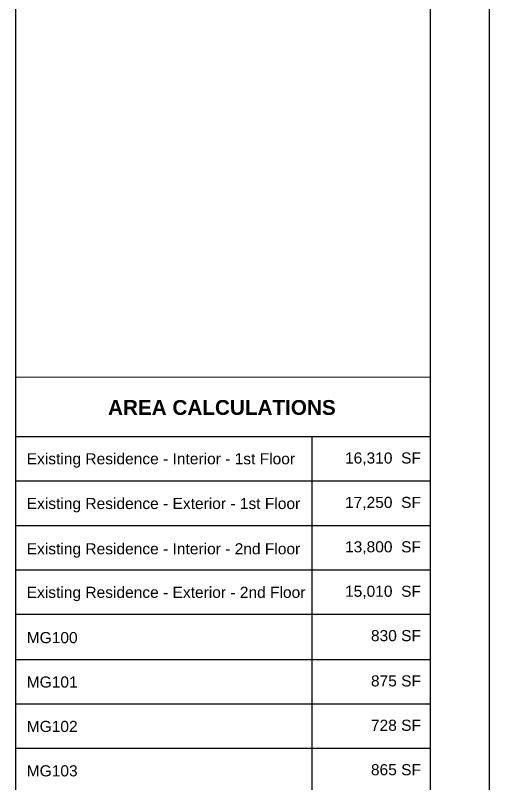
# Model space of a CAD drawing. Header units: inches. Extents: x -2078 to 106214, y -964 to 6385.
# Drawn here: x 16502 to 16886, y 4598 to 5221 of the extents above; entities that cross this region are included whole.
import ezdxf

# ---------------------------------------------------------------- set-up
doc = ezdxf.new("R2010")
doc.units = ezdxf.units.IN
doc.header["$MEASUREMENT"] = 0
for name, color, linetype, lineweight in [('A-ANNO', 2, 'Continuous', 5), ('A-DETAIL-2', 20, 'Continuous', 25), ('A-DETAIL-3', 40, 'Continuous', 15)]:
    doc.layers.add(name, color=color, linetype=linetype, lineweight=lineweight)
doc.layers.add('A-TB', color=7, linetype='Continuous')
doc.styles.add('Arial_5', font='arial.ttf', dxfattribs={"height": 0.09375})
doc.styles.add('Arial_B_2', font='arialbd.ttf', dxfattribs={"height": 0.125})

# ---------------------------------------------------------------- blocks, each defined once
blk = doc.blocks.new('JC_TB_48x36 - JC_TB_3624-1264225-Floor Plans')
at = {"layer": 'A-TB'}
for p, q in [((47.9969, -11.9875), (47.9969, 24.0125)), ((43.9969, 23.5125), (43.9969, -11.4875)), ((47.4969, -11.4875), (47.4969, 23.5125))]:
    blk.add_line(p, q, dxfattribs=at)

msp = doc.modelspace()

# ---------------------------------------------------------------- block references
at = {"layer": 'A-TB', "xscale": 96, "yscale": 96, "zscale": 96}
msp.add_blockref('JC_TB_48x36 - JC_TB_3624-1264225-Floor Plans', (12278.18, 4079.463), dxfattribs=at)

# ---------------------------------------------------------------- next in the draw order: linework, layer by layer
at = {"layer": 'A-DETAIL-2', "lineweight": 30}
for p, q in [((16501.88, 4879.801), (16837.88, 4879.801)), ((16741.88, 4879.801), (16741.88, 3600.663)), ((16501.88, 4843.801), (16837.88, 4843.801)), ((16501.88, 4807.801), (16837.88, 4807.801)), ((16501.88, 4771.801), (16837.88, 4771.801)), ((16501.88, 4735.801), (16837.88, 4735.801)), ((16501.88, 4699.117), (16837.88, 4699.117)), ((16501.88, 4663.117), (16837.88, 4663.117)), ((16501.88, 4627.117), (16837.88, 4627.117))]:
    msp.add_line(p, q, dxfattribs=at)
at = {"layer": 'A-DETAIL-3', "lineweight": 9}
msp.add_line((16837.88, 4927.801), (16501.88, 4927.801), dxfattribs=at)

# ---------------------------------------------------------------- next in the draw order: texts
at = {"layer": 'A-ANNO', "lineweight": 50, "insert": (16576.883, 4909.377), "char_height": 12, "width": 218.766, "attachment_point": 1, "style": 'Arial_B_2'}
msp.add_mtext('AREA CALCULATIONS', dxfattribs=at)
at = {"layer": 'A-ANNO', "char_height": 9, "attachment_point": 1, "style": 'Arial_5'}
for s, insert, width in [('Existing Residence - Interior - 1st Floor', (16511.058, 4866.292), 265.125), ('16,310  SF', (16768.781, 4866.908), 74.841), ('Existing Residence - Exterior - 1st Floor', (16511.058, 4830.032), 270.882), ('17,250  SF', (16768.781, 4830.908), 74.841), ('Existing Residence - Interior - 2nd Floor', (16511.058, 4793.31), 269.973), ('13,800  SF', (16768.781, 4794.908), 74.841), ('Existing Residence - Exterior - 2nd Floor', (16511.058, 4758.032), 275.73), ('15,010  SF', (16768.781, 4758.908), 74.841), ('MG100', (16511.058, 4721.31), 86.658), ('830 SF', (16789.781, 4722.908), 49.389), ('MG101', (16511.058, 4685.31), 86.658), ('875 SF', (16789.781, 4686.225), 49.389), ('MG102', (16511.058, 4649.31), 86.658), ('728 SF', (16789.781, 4650.225), 49.389), ('MG103', (16511.058, 4613.31), 86.658), ('865 SF', (16789.781, 4614.225), 49.389)]:
    msp.add_mtext(s, dxfattribs=dict(at, insert=insert, width=width))

doc.saveas('drawing.dxf')
